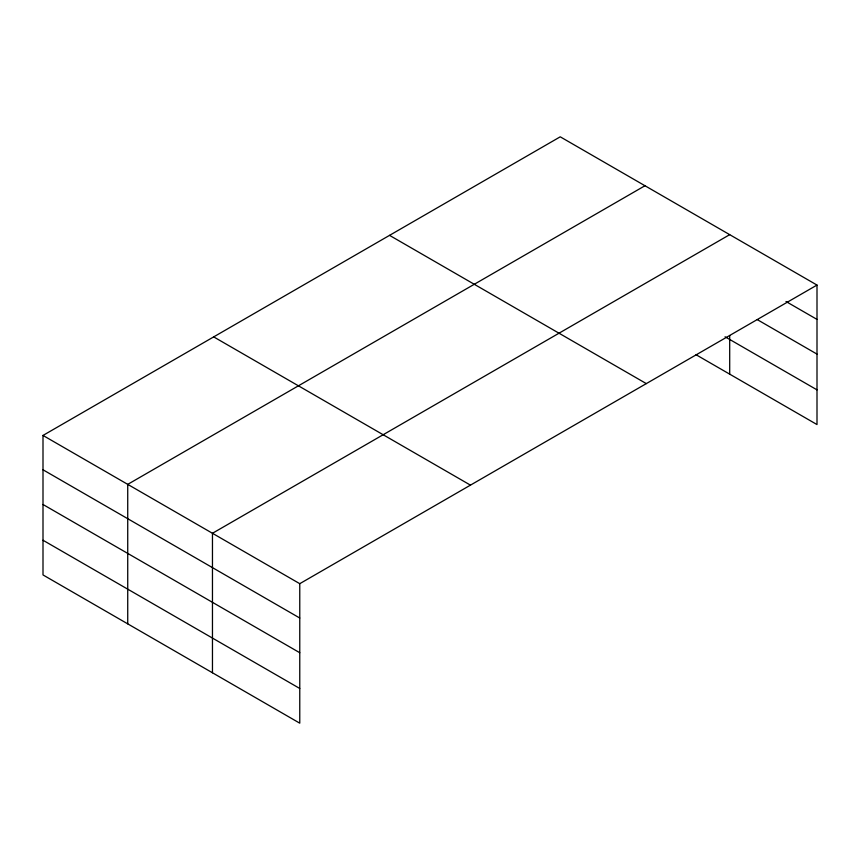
<?xml version="1.0" encoding="UTF-8"?>
<svg xmlns="http://www.w3.org/2000/svg" width="860" height="860" viewBox="0 0 860 860"><rect width="100%" height="100%" fill="white"/><g stroke="black" fill="none" stroke-linecap="round" stroke-linejoin="round"><path stroke-width="1.29" d="M817 285.068L560.236 136.815L43 435.44L43 574.932L299.764 723.185L299.764 583.682L817 285.068L817 424.56L696.041 354.718M644.968 185.738L127.731 484.363L127.731 623.855M729.699 234.662L212.463 533.286L212.463 672.778M785.986 301.505L817 319.404M757.273 319.619L817 354.105M725.055 336.776L817 389.86M389.548 235.361L646.312 383.614M213.689 336.894L470.452 485.137M43 435.44L299.764 583.682M43 469.786L299.764 618.028M43 504.487L299.764 652.729M43 540.241L299.764 688.484M729.699 335.486L729.699 374.154"/></g></svg>
